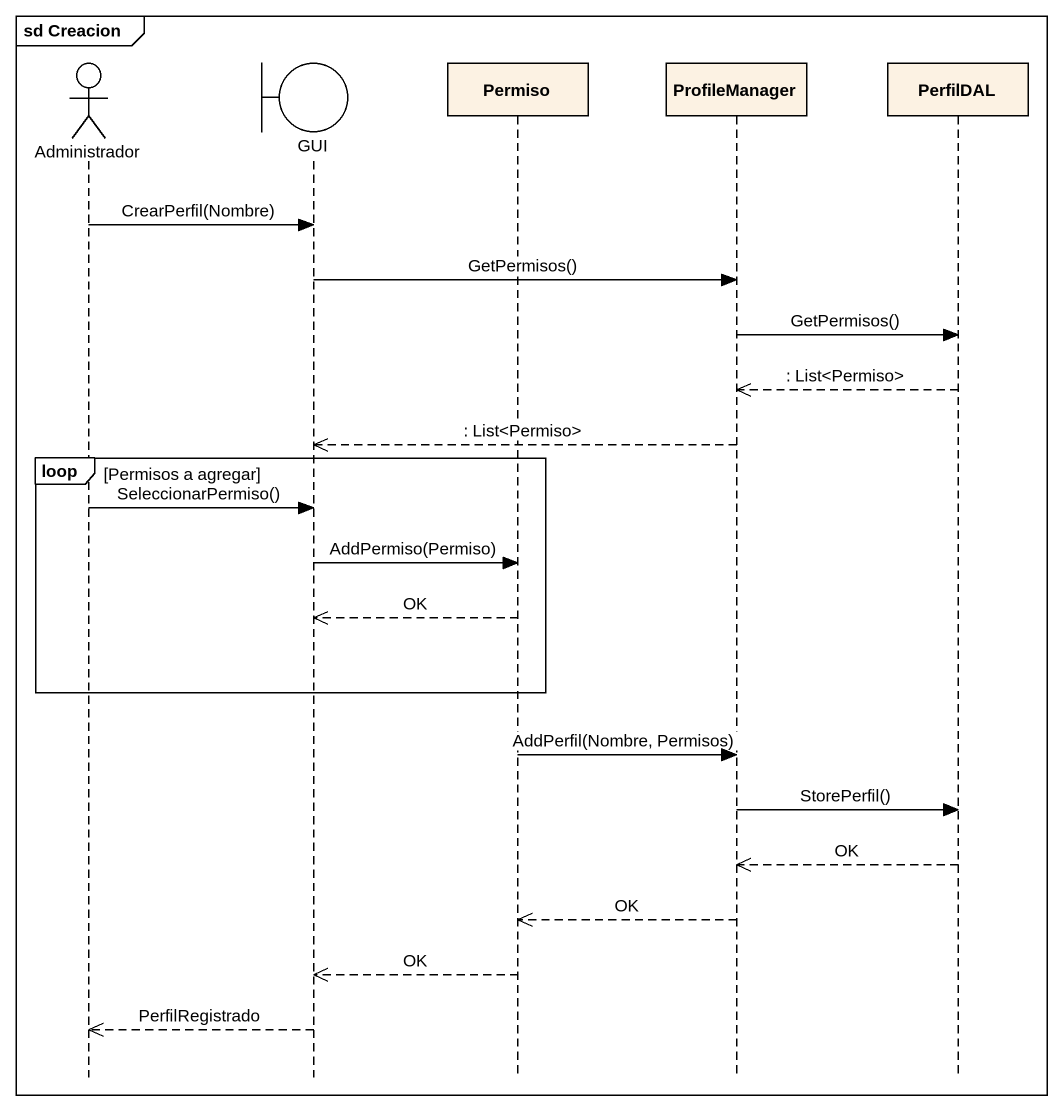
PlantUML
@startuml
mainframe sd Creacion
hide footbox
actor Administrador
boundary GUI
participant Permiso
participant ProfileManager
participant PerfilDAL

Administrador -> GUI : CrearPerfil(Nombre)
GUI -> ProfileManager : GetPermisos()
ProfileManager -> PerfilDAL : GetPermisos()
PerfilDAL -->> ProfileManager : : List<Permiso>
ProfileManager -->> GUI : : List<Permiso>
loop Permisos a agregar
  Administrador -> GUI : SeleccionarPermiso()
  GUI -> Permiso : AddPermiso(Permiso)
  Permiso -->> GUI : OK
end
Permiso -> ProfileManager : AddPerfil(Nombre, Permisos)
ProfileManager -> PerfilDAL : StorePerfil()
PerfilDAL -->> ProfileManager : OK
ProfileManager -->> Permiso : OK
Permiso -->> GUI : OK
GUI -->> Administrador : PerfilRegistrado
@enduml
